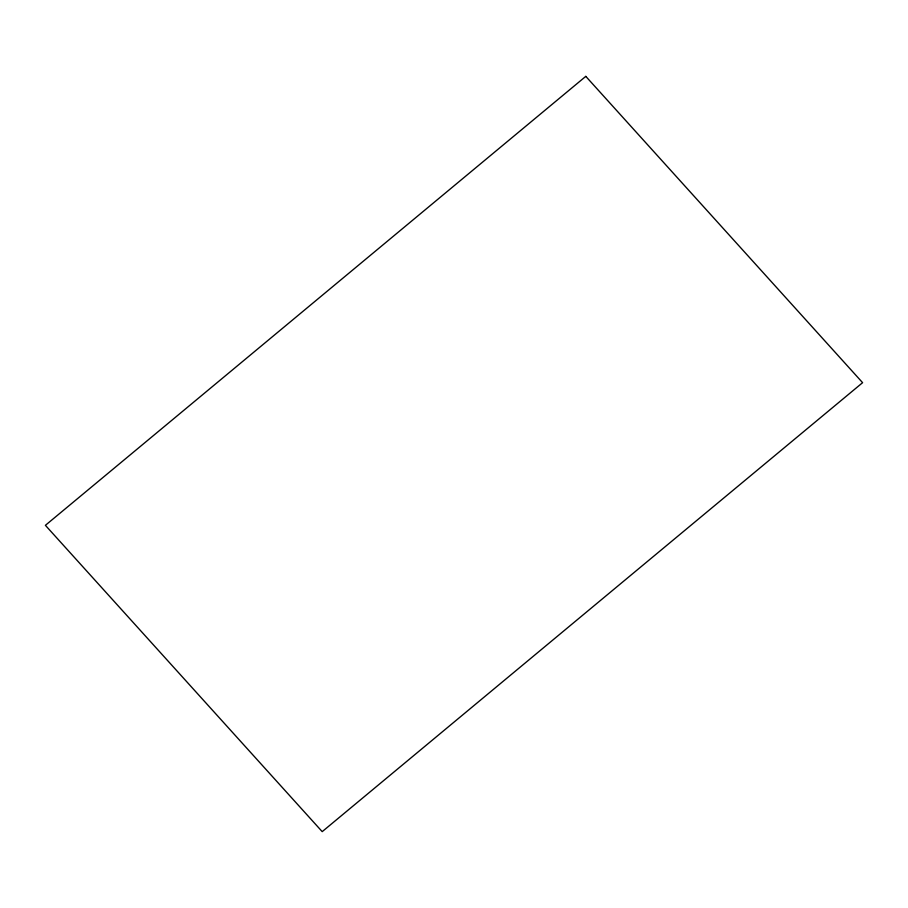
<?xml version="1.0" encoding="UTF-8"?>
<svg xmlns="http://www.w3.org/2000/svg" width="908" height="908" viewBox="0 0 908 908"><rect width="100%" height="100%" fill="white"/><g stroke="black" fill="none" stroke-linecap="round" stroke-linejoin="round"><path stroke-width="1.36" d="M585.796 76.363L45.4 525.323L322.204 831.637L862.6 382.677L585.796 76.363"/></g></svg>
